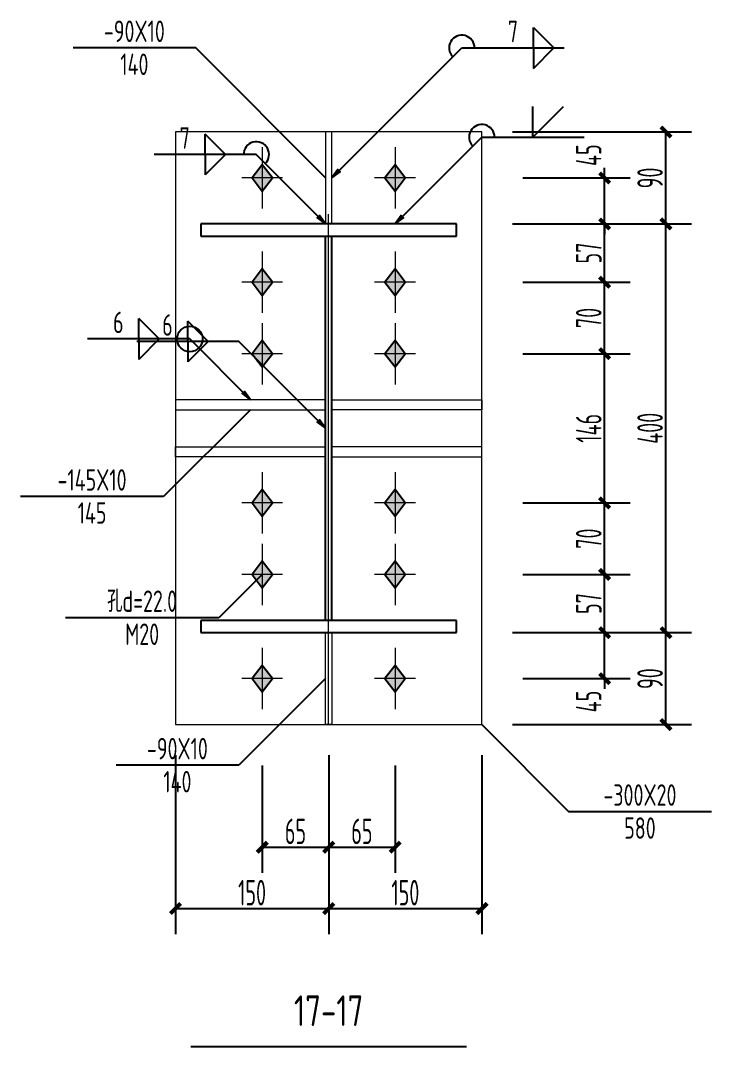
# Model space of a CAD drawing. Extents: x 447413 to 2975780, y -1432727 to 1301644.
# Drawn here: x 2338911 to 2345673, y -1262805 to -1252764 of the extents above; entities that cross this region are included whole.
import ezdxf
from ezdxf.enums import TextEntityAlignment as Align

# ---------------------------------------------------------------- set-up
doc = ezdxf.new("R2010")
doc.units = 0
doc.header["$LTSCALE"] = 1000
doc.header["$MEASUREMENT"] = 0
doc.linetypes.add('线型6', pattern=[8.75, 5, -1.25, 1.25, -1.25])
for name, color, linetype in [('10', 7, 'Continuous'), ('尺寸标注', 253, 'Continuous'), ('焊缝标注', 253, 'Continuous'), ('螺栓孔标注', 253, 'Continuous'), ('钢板标注', 253, 'Continuous')]:
    doc.layers.add(name, color=color, linetype=linetype)
doc.layers.add('20', color=2, linetype='Continuous', lineweight=18)
doc.styles.add('PkpmHz', font='Pkpmeng', dxfattribs={"width": 0.6, "bigfont": 'hztxt'})
doc.dimstyles.new('Pkpm_1.00', dxfattribs={"dimtxt": 250, "dimasz": 100, "dimexe": 250, "dimexo": 0.0625, "dimgap": 30, "dimtad": 1, "dimdec": 0, "dimrnd": 5, "dimzin": 0, "dimdsep": 46, "dimtxsty": 'PkpmHz', "dimblk1": 'ARCHTICK', "dimblk2": 'ARCHTICK', "dimsah": 1, "dimcen": 0.09, "dimadec": 0, "dimazin": 0, "dimtfac": 1, "dimtdec": 0, "dimtmove": 2, "dimatfit": 1, "dimfxl": 0, "dimtolj": 1, "dimtzin": 0, "dimarcsym": 0})

# ---------------------------------------------------------------- blocks, each defined once
blk = doc.blocks.new('_ArchTick')
at = {"color": 0, "linetype": 'ByBlock', "const_width": 0.4}
blk.add_lwpolyline([(-0.5, -0.5), (0.5, 0.5)], dxfattribs=at)
blk = doc.blocks.new('*D799')
at = {"layer": 'Defpoints', "color": 0, "linetype": 'Continuous', "transparency": 16777216}
for p in [(2343427, -1254305), (2344627, -1254305), (2343427, -1254755)]:
    blk.add_point(p, dxfattribs=at)
at = {"layer": '尺寸标注', "color": 0, "linetype": 'Continuous', "lineweight": -2, "transparency": 16777216}
for p, q in [((2344627, -1254305), (2344627, -1254205)), ((2343827, -1254305), (2344877, -1254305)), ((2344627, -1254755), (2344627, -1254305)), ((2343827, -1254755), (2344877, -1254755)), ((2344627, -1254755), (2344627, -1254855))]:
    blk.add_line(p, q, dxfattribs=at)
at = {"layer": '尺寸标注', "color": 0, "linetype": 'Continuous', "lineweight": -2, "transparency": 16777216, "xscale": 100, "yscale": 100, "zscale": 100}
for p, rotation in [((2344627, -1254305), 270), ((2344627, -1254755), 90)]:
    blk.add_blockref('_ArchTick', p, dxfattribs=dict(at, rotation=rotation))
at = {"layer": '尺寸标注', "color": 0, "linetype": 'Continuous', "transparency": 16777216, "insert": (2344471, -1254082), "char_height": 250, "attachment_point": 5, "rotation": 90, "style": 'PkpmHz'}
blk.add_mtext('\\A1;45', dxfattribs=at)
blk = doc.blocks.new('*D800')
at = {"layer": 'Defpoints', "color": 0, "linetype": 'Continuous', "transparency": 16777216}
for p in [(2343427, -1254755), (2344627, -1254755), (2343427, -1255325)]:
    blk.add_point(p, dxfattribs=at)
at = {"layer": '尺寸标注', "color": 0, "linetype": 'Continuous', "lineweight": -2, "transparency": 16777216}
for p, q in [((2343827, -1254755), (2344877, -1254755)), ((2344627, -1255325), (2344627, -1254755)), ((2343827, -1255325), (2344877, -1255325))]:
    blk.add_line(p, q, dxfattribs=at)
at = {"layer": '尺寸标注', "color": 0, "linetype": 'Continuous', "lineweight": -2, "transparency": 16777216, "xscale": 100, "yscale": 100, "zscale": 100}
for p, rotation in [((2344627, -1254755), 90), ((2344627, -1255325), 270)]:
    blk.add_blockref('_ArchTick', p, dxfattribs=dict(at, rotation=rotation))
at = {"layer": '尺寸标注', "color": 0, "linetype": 'Continuous', "transparency": 16777216, "insert": (2344472, -1255040), "char_height": 250, "attachment_point": 5, "rotation": 90, "style": 'PkpmHz'}
blk.add_mtext('\\A1;57', dxfattribs=at)
blk = doc.blocks.new('*D801')
at = {"layer": 'Defpoints', "color": 0, "linetype": 'Continuous', "transparency": 16777216}
for p in [(2343427, -1255325), (2344627, -1255325), (2343427, -1256025)]:
    blk.add_point(p, dxfattribs=at)
at = {"layer": '尺寸标注', "color": 0, "linetype": 'Continuous', "lineweight": -2, "transparency": 16777216}
for p, q in [((2343827, -1255325), (2344877, -1255325)), ((2344627, -1256025), (2344627, -1255325)), ((2343827, -1256025), (2344877, -1256025))]:
    blk.add_line(p, q, dxfattribs=at)
at = {"layer": '尺寸标注', "color": 0, "linetype": 'Continuous', "lineweight": -2, "transparency": 16777216, "xscale": 100, "yscale": 100, "zscale": 100}
for p, rotation in [((2344627, -1255325), 90), ((2344627, -1256025), 270)]:
    blk.add_blockref('_ArchTick', p, dxfattribs=dict(at, rotation=rotation))
at = {"layer": '尺寸标注', "color": 0, "linetype": 'Continuous', "transparency": 16777216, "insert": (2344472, -1255675), "char_height": 250, "attachment_point": 5, "rotation": 90, "style": 'PkpmHz'}
blk.add_mtext('\\A1;70', dxfattribs=at)
blk = doc.blocks.new('*D802')
at = {"layer": 'Defpoints', "color": 0, "linetype": 'Continuous', "transparency": 16777216}
for p in [(2343427, -1258755), (2344627, -1258755), (2343427, -1259205)]:
    blk.add_point(p, dxfattribs=at)
at = {"layer": '尺寸标注', "color": 0, "linetype": 'Continuous', "lineweight": -2, "transparency": 16777216}
for p, q in [((2344627, -1258755), (2344627, -1258655)), ((2343827, -1258755), (2344877, -1258755)), ((2344627, -1259205), (2344627, -1258755)), ((2343827, -1259205), (2344877, -1259205)), ((2344627, -1259205), (2344627, -1259305))]:
    blk.add_line(p, q, dxfattribs=at)
at = {"layer": '尺寸标注', "color": 0, "linetype": 'Continuous', "lineweight": -2, "transparency": 16777216, "xscale": 100, "yscale": 100, "zscale": 100}
for p, rotation in [((2344627, -1258755), 270), ((2344627, -1259205), 90)]:
    blk.add_blockref('_ArchTick', p, dxfattribs=dict(at, rotation=rotation))
at = {"layer": '尺寸标注', "color": 0, "linetype": 'Continuous', "transparency": 16777216, "insert": (2344471, -1259429), "char_height": 250, "attachment_point": 5, "rotation": 90, "style": 'PkpmHz'}
blk.add_mtext('\\A1;45', dxfattribs=at)
blk = doc.blocks.new('*D803')
at = {"layer": 'Defpoints', "color": 0, "linetype": 'Continuous', "transparency": 16777216}
for p in [(2343427, -1258185), (2344627, -1258185), (2343427, -1258755)]:
    blk.add_point(p, dxfattribs=at)
at = {"layer": '尺寸标注', "color": 0, "linetype": 'Continuous', "lineweight": -2, "transparency": 16777216}
for p, q in [((2343827, -1258185), (2344877, -1258185)), ((2344627, -1258755), (2344627, -1258185)), ((2343827, -1258755), (2344877, -1258755))]:
    blk.add_line(p, q, dxfattribs=at)
at = {"layer": '尺寸标注', "color": 0, "linetype": 'Continuous', "lineweight": -2, "transparency": 16777216, "xscale": 100, "yscale": 100, "zscale": 100}
for p, rotation in [((2344627, -1258185), 90), ((2344627, -1258755), 270)]:
    blk.add_blockref('_ArchTick', p, dxfattribs=dict(at, rotation=rotation))
at = {"layer": '尺寸标注', "color": 0, "linetype": 'Continuous', "transparency": 16777216, "insert": (2344472, -1258470), "char_height": 250, "attachment_point": 5, "rotation": 90, "style": 'PkpmHz'}
blk.add_mtext('\\A1;57', dxfattribs=at)
blk = doc.blocks.new('*D804')
at = {"layer": 'Defpoints', "color": 0, "linetype": 'Continuous', "transparency": 16777216}
for p in [(2343427, -1257485), (2344627, -1257485), (2343427, -1258185)]:
    blk.add_point(p, dxfattribs=at)
at = {"layer": '尺寸标注', "color": 0, "linetype": 'Continuous', "lineweight": -2, "transparency": 16777216}
for p, q in [((2343827, -1257485), (2344877, -1257485)), ((2344627, -1258185), (2344627, -1257485)), ((2343827, -1258185), (2344877, -1258185))]:
    blk.add_line(p, q, dxfattribs=at)
at = {"layer": '尺寸标注', "color": 0, "linetype": 'Continuous', "lineweight": -2, "transparency": 16777216, "xscale": 100, "yscale": 100, "zscale": 100}
for p, rotation in [((2344627, -1257485), 90), ((2344627, -1258185), 270)]:
    blk.add_blockref('_ArchTick', p, dxfattribs=dict(at, rotation=rotation))
at = {"layer": '尺寸标注', "color": 0, "linetype": 'Continuous', "transparency": 16777216, "insert": (2344472, -1257835), "char_height": 250, "attachment_point": 5, "rotation": 90, "style": 'PkpmHz'}
blk.add_mtext('\\A1;70', dxfattribs=at)
blk = doc.blocks.new('*D805')
at = {"layer": 'Defpoints', "color": 0, "linetype": 'Continuous', "transparency": 16777216}
for p in [(2343427, -1256025), (2344627, -1256025), (2343427, -1257485)]:
    blk.add_point(p, dxfattribs=at)
at = {"layer": '尺寸标注', "color": 0, "linetype": 'Continuous', "lineweight": -2, "transparency": 16777216}
for p, q in [((2343827, -1256025), (2344877, -1256025)), ((2344627, -1257485), (2344627, -1256025)), ((2343827, -1257485), (2344877, -1257485))]:
    blk.add_line(p, q, dxfattribs=at)
at = {"layer": '尺寸标注', "color": 0, "linetype": 'Continuous', "lineweight": -2, "transparency": 16777216, "xscale": 100, "yscale": 100, "zscale": 100}
for p, rotation in [((2344627, -1256025), 90), ((2344627, -1257485), 270)]:
    blk.add_blockref('_ArchTick', p, dxfattribs=dict(at, rotation=rotation))
at = {"layer": '尺寸标注', "color": 0, "linetype": 'Continuous', "transparency": 16777216, "insert": (2344472, -1256755), "char_height": 250, "attachment_point": 5, "rotation": 90, "style": 'PkpmHz'}
blk.add_mtext('\\A1;146', dxfattribs=at)
blk = doc.blocks.new('*D806')
at = {"layer": 'Defpoints', "color": 0, "linetype": 'Continuous', "transparency": 16777216}
for p in [(2341277, -1259655), (2341927, -1259655), (2341927, -1260855)]:
    blk.add_point(p, dxfattribs=at)
at = {"layer": '尺寸标注', "color": 0, "linetype": 'Continuous', "lineweight": -2, "transparency": 16777216}
for p, q in [((2341277, -1260055), (2341277, -1261105)), ((2341927, -1260055), (2341927, -1261105)), ((2341277, -1260855), (2341927, -1260855))]:
    blk.add_line(p, q, dxfattribs=at)
at = {"layer": '尺寸标注', "color": 0, "linetype": 'Continuous', "lineweight": -2, "transparency": 16777216, "xscale": 100, "yscale": 100, "zscale": 100, "rotation": 180}
blk.add_blockref('_ArchTick', (2341277, -1260855), dxfattribs=at)
at = {"layer": '尺寸标注', "color": 0, "linetype": 'Continuous', "lineweight": -2, "transparency": 16777216, "xscale": 100, "yscale": 100, "zscale": 100}
blk.add_blockref('_ArchTick', (2341927, -1260855), dxfattribs=at)
at = {"layer": '尺寸标注', "color": 0, "linetype": 'Continuous', "transparency": 16777216, "insert": (2341602, -1260700), "char_height": 250, "attachment_point": 5, "style": 'PkpmHz'}
blk.add_mtext('\\A1;65', dxfattribs=at)
blk = doc.blocks.new('*D807')
at = {"layer": 'Defpoints', "color": 0, "linetype": 'Continuous', "transparency": 16777216}
for p in [(2341927, -1259655), (2342577, -1259655), (2342577, -1260855)]:
    blk.add_point(p, dxfattribs=at)
at = {"layer": '尺寸标注', "color": 0, "linetype": 'Continuous', "lineweight": -2, "transparency": 16777216}
for p, q in [((2341927, -1260055), (2341927, -1261105)), ((2342577, -1260055), (2342577, -1261105)), ((2341927, -1260855), (2342577, -1260855))]:
    blk.add_line(p, q, dxfattribs=at)
at = {"layer": '尺寸标注', "color": 0, "linetype": 'Continuous', "lineweight": -2, "transparency": 16777216, "xscale": 100, "yscale": 100, "zscale": 100, "rotation": 180}
blk.add_blockref('_ArchTick', (2341927, -1260855), dxfattribs=at)
at = {"layer": '尺寸标注', "color": 0, "linetype": 'Continuous', "lineweight": -2, "transparency": 16777216, "xscale": 100, "yscale": 100, "zscale": 100}
blk.add_blockref('_ArchTick', (2342577, -1260855), dxfattribs=at)
at = {"layer": '尺寸标注', "color": 0, "linetype": 'Continuous', "transparency": 16777216, "insert": (2342252, -1260700), "char_height": 250, "attachment_point": 5, "style": 'PkpmHz'}
blk.add_mtext('\\A1;65', dxfattribs=at)
blk = doc.blocks.new('*D808')
at = {"layer": 'Defpoints', "color": 0, "linetype": 'Continuous', "transparency": 16777216}
for p in [(2340427, -1259655), (2341927, -1259655), (2341927, -1261455)]:
    blk.add_point(p, dxfattribs=at)
at = {"layer": '尺寸标注', "color": 0, "linetype": 'Continuous', "lineweight": -2, "transparency": 16777216}
for p, q in [((2340427, -1259955), (2340427, -1261705)), ((2341927, -1259955), (2341927, -1261705)), ((2340427, -1261455), (2341927, -1261455))]:
    blk.add_line(p, q, dxfattribs=at)
at = {"layer": '尺寸标注', "color": 0, "linetype": 'Continuous', "lineweight": -2, "transparency": 16777216, "xscale": 100, "yscale": 100, "zscale": 100, "rotation": 180}
blk.add_blockref('_ArchTick', (2340427, -1261455), dxfattribs=at)
at = {"layer": '尺寸标注', "color": 0, "linetype": 'Continuous', "lineweight": -2, "transparency": 16777216, "xscale": 100, "yscale": 100, "zscale": 100}
blk.add_blockref('_ArchTick', (2341927, -1261455), dxfattribs=at)
at = {"layer": '尺寸标注', "color": 0, "linetype": 'Continuous', "transparency": 16777216, "insert": (2341177, -1261300), "char_height": 250, "attachment_point": 5, "style": 'PkpmHz'}
blk.add_mtext('\\A1;150', dxfattribs=at)
blk = doc.blocks.new('*D809')
at = {"layer": 'Defpoints', "color": 0, "linetype": 'Continuous', "transparency": 16777216}
for p in [(2341927, -1259655), (2343427, -1259655), (2343427, -1261455)]:
    blk.add_point(p, dxfattribs=at)
at = {"layer": '尺寸标注', "color": 0, "linetype": 'Continuous', "lineweight": -2, "transparency": 16777216}
for p, q in [((2341927, -1259955), (2341927, -1261705)), ((2343427, -1259955), (2343427, -1261705)), ((2341927, -1261455), (2343427, -1261455))]:
    blk.add_line(p, q, dxfattribs=at)
at = {"layer": '尺寸标注', "color": 0, "linetype": 'Continuous', "lineweight": -2, "transparency": 16777216, "xscale": 100, "yscale": 100, "zscale": 100, "rotation": 180}
blk.add_blockref('_ArchTick', (2341927, -1261455), dxfattribs=at)
at = {"layer": '尺寸标注', "color": 0, "linetype": 'Continuous', "lineweight": -2, "transparency": 16777216, "xscale": 100, "yscale": 100, "zscale": 100}
blk.add_blockref('_ArchTick', (2343427, -1261455), dxfattribs=at)
at = {"layer": '尺寸标注', "color": 0, "linetype": 'Continuous', "transparency": 16777216, "insert": (2342677, -1261300), "char_height": 250, "attachment_point": 5, "style": 'PkpmHz'}
blk.add_mtext('\\A1;150', dxfattribs=at)
blk = doc.blocks.new('*D810')
at = {"layer": 'Defpoints', "color": 0, "linetype": 'Continuous', "transparency": 16777216}
for p in [(2343427, -1258755), (2345227, -1258755), (2343427, -1259655)]:
    blk.add_point(p, dxfattribs=at)
at = {"layer": '尺寸标注', "color": 0, "linetype": 'Continuous', "lineweight": -2, "transparency": 16777216}
for p, q in [((2343727, -1258755), (2345477, -1258755)), ((2345227, -1259655), (2345227, -1258755)), ((2343727, -1259655), (2345477, -1259655))]:
    blk.add_line(p, q, dxfattribs=at)
at = {"layer": '尺寸标注', "color": 0, "linetype": 'Continuous', "lineweight": -2, "transparency": 16777216, "xscale": 100, "yscale": 100, "zscale": 100}
for p, rotation in [((2345227, -1258755), 90), ((2345227, -1259655), 270)]:
    blk.add_blockref('_ArchTick', p, dxfattribs=dict(at, rotation=rotation))
at = {"layer": '尺寸标注', "color": 0, "linetype": 'Continuous', "transparency": 16777216, "insert": (2345072, -1259205), "char_height": 250, "attachment_point": 5, "rotation": 90, "style": 'PkpmHz'}
blk.add_mtext('\\A1;90', dxfattribs=at)
blk = doc.blocks.new('*D811')
at = {"layer": 'Defpoints', "color": 0, "linetype": 'Continuous', "transparency": 16777216}
for p in [(2343427, -1254755), (2345227, -1254755), (2343427, -1258755)]:
    blk.add_point(p, dxfattribs=at)
at = {"layer": '尺寸标注', "color": 0, "linetype": 'Continuous', "lineweight": -2, "transparency": 16777216}
for p, q in [((2343727, -1254755), (2345477, -1254755)), ((2345227, -1258755), (2345227, -1254755)), ((2343727, -1258755), (2345477, -1258755))]:
    blk.add_line(p, q, dxfattribs=at)
at = {"layer": '尺寸标注', "color": 0, "linetype": 'Continuous', "lineweight": -2, "transparency": 16777216, "xscale": 100, "yscale": 100, "zscale": 100}
for p, rotation in [((2345227, -1254755), 90), ((2345227, -1258755), 270)]:
    blk.add_blockref('_ArchTick', p, dxfattribs=dict(at, rotation=rotation))
at = {"layer": '尺寸标注', "color": 0, "linetype": 'Continuous', "transparency": 16777216, "insert": (2345072, -1256755), "char_height": 250, "attachment_point": 5, "rotation": 90, "style": 'PkpmHz'}
blk.add_mtext('\\A1;400', dxfattribs=at)
blk = doc.blocks.new('*D812')
at = {"layer": 'Defpoints', "color": 0, "linetype": 'Continuous', "transparency": 16777216}
for p in [(2343427, -1253855), (2345227, -1253855), (2343427, -1254755)]:
    blk.add_point(p, dxfattribs=at)
at = {"layer": '尺寸标注', "color": 0, "linetype": 'Continuous', "lineweight": -2, "transparency": 16777216}
for p, q in [((2343727, -1253855), (2345477, -1253855)), ((2345227, -1254755), (2345227, -1253855)), ((2343727, -1254755), (2345477, -1254755))]:
    blk.add_line(p, q, dxfattribs=at)
at = {"layer": '尺寸标注', "color": 0, "linetype": 'Continuous', "lineweight": -2, "transparency": 16777216, "xscale": 100, "yscale": 100, "zscale": 100}
for p, rotation in [((2345227, -1253855), 90), ((2345227, -1254755), 270)]:
    blk.add_blockref('_ArchTick', p, dxfattribs=dict(at, rotation=rotation))
at = {"layer": '尺寸标注', "color": 0, "linetype": 'Continuous', "transparency": 16777216, "insert": (2345072, -1254305), "char_height": 250, "attachment_point": 5, "rotation": 90, "style": 'PkpmHz'}
blk.add_mtext('\\A1;90', dxfattribs=at)

msp = doc.modelspace()

# ---------------------------------------------------------------- hatches: boundary and pattern name
at = {"layer": '10'}
for points in [[(2341276.5, -1254175.1), (2341176.5, -1254305.1), (2341276.5, -1254435.1), (2341376.5, -1254305.1)], [(2342576.5, -1254175.1), (2342476.5, -1254305.1), (2342576.5, -1254435.1), (2342676.5, -1254305.1)], [(2341276.5, -1255195.1), (2341176.5, -1255325.1), (2341276.5, -1255455.1), (2341376.5, -1255325.1)], [(2342576.5, -1255195.1), (2342476.5, -1255325.1), (2342576.5, -1255455.1), (2342676.5, -1255325.1)], [(2341276.5, -1255895.1), (2341176.5, -1256025.1), (2341276.5, -1256155.1), (2341376.5, -1256025.1)], [(2342576.5, -1255895.1), (2342476.5, -1256025.1), (2342576.5, -1256155.1), (2342676.5, -1256025.1)], [(2341276.5, -1257355.1), (2341176.5, -1257485.1), (2341276.5, -1257615.1), (2341376.5, -1257485.1)], [(2342576.5, -1257355.1), (2342476.5, -1257485.1), (2342576.5, -1257615.1), (2342676.5, -1257485.1)], [(2341276.5, -1258055.1), (2341176.5, -1258185.1), (2341276.5, -1258315.1), (2341376.5, -1258185.1)], [(2342576.5, -1258055.1), (2342476.5, -1258185.1), (2342576.5, -1258315.1), (2342676.5, -1258185.1)], [(2341276.5, -1259075.1), (2341176.5, -1259205.1), (2341276.5, -1259335.1), (2341376.5, -1259205.1)], [(2342576.5, -1259075.1), (2342476.5, -1259205.1), (2342576.5, -1259335.1), (2342676.5, -1259205.1)]]:
    msp.add_hatch(color=1, dxfattribs=at).paths.add_polyline_path(points)
at = {"layer": '焊缝标注'}
for points in [[(2341956.5, -1254305.1), (2342037.9, -1254245.1), (2342016.7, -1254223.8)], [(2341896.5, -1254755.1), (2341836.5, -1254673.7), (2341815.3, -1254694.9)], [(2342576.5, -1254755.1), (2342657.9, -1254695.1), (2342636.7, -1254673.8)], [(2341161.5, -1256475.1), (2341101.5, -1256393.7), (2341080.3, -1256414.9)], [(2341896.5, -1256755.1), (2341836.5, -1256673.7), (2341815.3, -1256694.9)]]:
    msp.add_hatch(color=256, dxfattribs=at).paths.add_polyline_path(points)

# ---------------------------------------------------------------- linework, layer by layer
at = {"layer": '10', "linetype": '线型6', "lineweight": 18}
msp.add_line((2341926.5, -1259660.1), (2341926.5, -1253850.1), dxfattribs=at)
at = {"layer": '10', "color": 9, "lineweight": 18}
for p, q in [((2341276.5, -1254005.1), (2341276.5, -1254605.1)), ((2342576.5, -1254005.1), (2342576.5, -1254605.1)), ((2341476.5, -1254305.1), (2341076.5, -1254305.1)), ((2342776.5, -1254305.1), (2342376.5, -1254305.1)), ((2341276.5, -1255025.1), (2341276.5, -1255625.1)), ((2342576.5, -1255025.1), (2342576.5, -1255625.1)), ((2341476.5, -1255325.1), (2341076.5, -1255325.1)), ((2342776.5, -1255325.1), (2342376.5, -1255325.1)), ((2341276.5, -1255725.1), (2341276.5, -1256325.1)), ((2342576.5, -1255725.1), (2342576.5, -1256325.1)), ((2341476.5, -1256025.1), (2341076.5, -1256025.1)), ((2342776.5, -1256025.1), (2342376.5, -1256025.1)), ((2341276.5, -1257185.1), (2341276.5, -1257785.1)), ((2342576.5, -1257185.1), (2342576.5, -1257785.1)), ((2341476.5, -1257485.1), (2341076.5, -1257485.1)), ((2342776.5, -1257485.1), (2342376.5, -1257485.1)), ((2341276.5, -1257885.1), (2341276.5, -1258485.1)), ((2342576.5, -1257885.1), (2342576.5, -1258485.1)), ((2341476.5, -1258185.1), (2341076.5, -1258185.1)), ((2342776.5, -1258185.1), (2342376.5, -1258185.1)), ((2341276.5, -1258905.1), (2341276.5, -1259505.1)), ((2342576.5, -1258905.1), (2342576.5, -1259505.1)), ((2341476.5, -1259205.1), (2341076.5, -1259205.1)), ((2342776.5, -1259205.1), (2342376.5, -1259205.1))]:
    msp.add_line(p, q, dxfattribs=at)
at = {"layer": '10', "color": 3}
for p, q in [((2343176.5, -1254755.1), (2340676.5, -1254755.1)), ((2340676.5, -1254755.1), (2340676.5, -1254875.1)), ((2343176.5, -1254875.1), (2343176.5, -1254755.1)), ((2340676.5, -1254875.1), (2343176.5, -1254875.1)), ((2341896.5, -1258635.1), (2341896.5, -1254875.1)), ((2341956.5, -1258635.1), (2341956.5, -1254875.1)), ((2343176.5, -1258635.1), (2340676.5, -1258635.1)), ((2340676.5, -1258635.1), (2340676.5, -1258755.1)), ((2343176.5, -1258755.1), (2343176.5, -1258635.1)), ((2340676.5, -1258755.1), (2343176.5, -1258755.1))]:
    msp.add_line(p, q, dxfattribs=at)
at = {"layer": '10'}
msp.add_line((2340576.5, -1262805.1), (2343276.5, -1262805.1), dxfattribs=at)
at = {"layer": '10', "color": 1, "linetype": 'Continuous'}
for points in [[(2341276.5, -1254175.1), (2341176.5, -1254305.1), (2341276.5, -1254435.1), (2341376.5, -1254305.1)], [(2342576.5, -1254175.1), (2342476.5, -1254305.1), (2342576.5, -1254435.1), (2342676.5, -1254305.1)], [(2341276.5, -1255195.1), (2341176.5, -1255325.1), (2341276.5, -1255455.1), (2341376.5, -1255325.1)], [(2342576.5, -1255195.1), (2342476.5, -1255325.1), (2342576.5, -1255455.1), (2342676.5, -1255325.1)], [(2341276.5, -1255895.1), (2341176.5, -1256025.1), (2341276.5, -1256155.1), (2341376.5, -1256025.1)], [(2342576.5, -1255895.1), (2342476.5, -1256025.1), (2342576.5, -1256155.1), (2342676.5, -1256025.1)], [(2341276.5, -1257355.1), (2341176.5, -1257485.1), (2341276.5, -1257615.1), (2341376.5, -1257485.1)], [(2342576.5, -1257355.1), (2342476.5, -1257485.1), (2342576.5, -1257615.1), (2342676.5, -1257485.1)], [(2341276.5, -1258055.1), (2341176.5, -1258185.1), (2341276.5, -1258315.1), (2341376.5, -1258185.1)], [(2342576.5, -1258055.1), (2342476.5, -1258185.1), (2342576.5, -1258315.1), (2342676.5, -1258185.1)], [(2341276.5, -1259075.1), (2341176.5, -1259205.1), (2341276.5, -1259335.1), (2341376.5, -1259205.1)], [(2342576.5, -1259075.1), (2342476.5, -1259205.1), (2342576.5, -1259335.1), (2342676.5, -1259205.1)]]:
    msp.add_lwpolyline(points, close=True, dxfattribs=at)
at = {"layer": '20'}
for p, q in [((2343426.5, -1253855.1), (2340426.5, -1253855.1)), ((2340426.5, -1253855.1), (2340426.5, -1259655.1)), ((2341956.5, -1253855.1), (2341896.5, -1253855.1)), ((2341896.5, -1253855.1), (2341896.5, -1254755.1)), ((2341956.5, -1254755.1), (2341956.5, -1253855.1)), ((2343426.5, -1259655.1), (2343426.5, -1253855.1)), ((2341896.5, -1254755.1), (2341956.5, -1254755.1)), ((2341896.5, -1256475.1), (2340426.5, -1256475.1)), ((2340426.5, -1256475.1), (2340426.5, -1256575.1)), ((2341896.5, -1256575.1), (2341896.5, -1256475.1)), ((2341956.5, -1256475.1), (2343426.5, -1256475.1)), ((2341956.5, -1256575.1), (2341956.5, -1256475.1)), ((2343426.5, -1256475.1), (2343426.5, -1256575.1)), ((2340426.5, -1256575.1), (2341896.5, -1256575.1)), ((2343426.5, -1256575.1), (2341956.5, -1256575.1)), ((2340426.5, -1257035.1), (2340426.5, -1256935.1)), ((2340426.5, -1256935.1), (2341896.5, -1256935.1)), ((2341896.5, -1256935.1), (2341896.5, -1257035.1)), ((2343426.5, -1256935.1), (2341956.5, -1256935.1)), ((2341956.5, -1256935.1), (2341956.5, -1257035.1)), ((2343426.5, -1257035.1), (2343426.5, -1256935.1)), ((2341896.5, -1257035.1), (2340426.5, -1257035.1)), ((2341956.5, -1257035.1), (2343426.5, -1257035.1)), ((2341896.5, -1258755.1), (2341956.5, -1258755.1)), ((2341896.5, -1259655.1), (2341896.5, -1258755.1)), ((2341956.5, -1258755.1), (2341956.5, -1259655.1)), ((2340426.5, -1259655.1), (2343426.5, -1259655.1)), ((2341956.5, -1259655.1), (2341896.5, -1259655.1))]:
    msp.add_line(p, q, dxfattribs=at)
at = {"layer": '焊缝标注'}
for p, q in [((2343929.8, -1252832.8), (2344129.8, -1253032.8)), ((2343929.8, -1253032.8), (2343929.8, -1252832.8)), ((2341956.5, -1254305.1), (2343229.8, -1253032.8)), ((2343229.8, -1253032.8), (2344229.8, -1253032.8)), ((2343929.8, -1253232.8), (2344129.8, -1253032.8)), ((2343929.8, -1253032.8), (2343929.8, -1253232.8)), ((2343925.4, -1253906.9), (2343925.4, -1253606.9)), ((2343925.4, -1253906.9), (2344225.4, -1253606.9)), ((2340918.5, -1254075.5), (2340718.5, -1253875.5)), ((2340718.5, -1254075.5), (2340718.5, -1253875.5)), ((2342576.5, -1254755.1), (2343425.4, -1253906.9)), ((2343425.4, -1253906.9), (2344425.4, -1253906.9)), ((2341218.5, -1254075.5), (2340218.5, -1254075.5)), ((2340918.5, -1254075.5), (2340718.5, -1254275.5)), ((2340718.5, -1254075.5), (2340718.5, -1254275.5)), ((2341896.5, -1254755.1), (2341218.5, -1254075.5)), ((2340268.3, -1255880.5), (2340068.3, -1255680.5)), ((2340068.3, -1255880.5), (2340068.3, -1255680.5)), ((2340749, -1255905.6), (2340549, -1255705.6)), ((2340549, -1255905.6), (2340549, -1255705.6)), ((2340568.3, -1255880.5), (2339568.3, -1255880.5)), ((2341049, -1255905.6), (2340049, -1255905.6)), ((2340268.3, -1255880.5), (2340068.3, -1256080.5)), ((2340068.3, -1255880.5), (2340068.3, -1256080.5)), ((2340749, -1255905.6), (2340549, -1256105.6)), ((2340549, -1255905.6), (2340549, -1256105.6)), ((2341161.5, -1256475.1), (2340568.3, -1255880.5)), ((2341896.5, -1256755.1), (2341049, -1255905.6))]:
    msp.add_line(p, q, dxfattribs=at)
at = {"layer": '焊缝标注', "linetype": 'Continuous'}
for points in [[(2341956.5, -1254305.1), (2342037.9, -1254245.1), (2342016.7, -1254223.8)], [(2341896.5, -1254755.1), (2341836.5, -1254673.7), (2341815.3, -1254694.9)], [(2342576.5, -1254755.1), (2342657.9, -1254695.1), (2342636.7, -1254673.8)], [(2341161.5, -1256475.1), (2341101.5, -1256393.7), (2341080.3, -1256414.9)], [(2341896.5, -1256755.1), (2341836.5, -1256673.7), (2341815.3, -1256694.9)]]:
    msp.add_lwpolyline(points, close=True, dxfattribs=at)
at = {"layer": '焊缝标注'}
msp.add_circle((2340568.3, -1255880.5), 125, dxfattribs=at)
for centre, start, end in [((2343229.8, -1253032.8), 0, 224.97719), ((2343425.4, -1253906.9), 0, 224.97719), ((2341218.5, -1254075.5), 314.93158, 180)]:
    msp.add_arc(centre, 125, start, end, dxfattribs=at)
at = {"layer": '螺栓孔标注'}
for p, q in [((2341276.5, -1258185.1), (2340851.4, -1258608.6)), ((2340851.4, -1258608.6), (2339351.4, -1258608.6))]:
    msp.add_line(p, q, dxfattribs=at)
at = {"layer": '螺栓孔标注', "const_width": 0.1}
msp.add_lwpolyline([(2341276.6, -1258185.1, 1), (2341276.5, -1258185.1, 1)], format="xyb", close=True, dxfattribs=at)
at = {"layer": '钢板标注'}
for p, q in [((2340625.3, -1253030.8), (2339425.3, -1253030.8)), ((2341896.5, -1254305.1), (2340625.3, -1253030.8)), ((2341161.5, -1256575.1), (2340311.3, -1257422)), ((2340311.3, -1257422), (2338911.3, -1257422)), ((2341896.5, -1259205.1), (2341046.3, -1260052)), ((2343426.5, -1259655.1), (2344272.7, -1260506)), ((2341046.3, -1260052), (2339846.3, -1260052)), ((2344272.7, -1260506), (2345672.7, -1260506))]:
    msp.add_line(p, q, dxfattribs=at)
at = {"layer": '钢板标注', "const_width": 0.1}
for points in [[(2341896.6, -1254305.1, 1), (2341896.5, -1254305.1, 1)], [(2341161.6, -1256575.1, 1), (2341161.5, -1256575.1, 1)], [(2341896.6, -1259205.1, 1), (2341896.5, -1259205.1, 1)], [(2343426.6, -1259655.1, 1), (2343426.5, -1259655.1, 1)]]:
    msp.add_lwpolyline(points, format="xyb", close=True, dxfattribs=at)

# ---------------------------------------------------------------- texts
at = {"layer": '10', "style": 'PkpmHz', "width": 0.77}
msp.add_text('17-17', height=300, dxfattribs=at).set_placement((2341926.5, -1262455.1), align=Align.MIDDLE_CENTER)
at = {"layer": '焊缝标注', "style": 'PkpmHz', "width": 0.71}
for s, p in [('7', (2343729.8, -1252976.2)), ('7', (2340518.5, -1254018.9)), ('6', (2339868.3, -1255823.8)), ('6', (2340349, -1255849))]:
    msp.add_text(s, height=210, dxfattribs=at).set_placement(p, align=Align.CENTER)
at = {"layer": '螺栓孔标注', "style": 'PkpmHz', "width": 0.71}
msp.add_text('孔d=22.0', height=210, dxfattribs=at).set_placement((2340101.4, -1258551.9), align=Align.CENTER)
msp.add_text('M20', height=210, dxfattribs=at).set_placement((2340101.4, -1258665.2), align=Align.TOP_CENTER)
at = {"layer": '钢板标注', "style": 'PkpmHz', "width": 0.71}
for s, p in [('-90X10', (2340025.3, -1252974.2)), ('-145X10', (2339611.3, -1257365.4)), ('-90X10', (2340446.3, -1259995.4)), ('-300X20', (2344972.7, -1260449.4))]:
    msp.add_text(s, height=210, dxfattribs=at).set_placement(p, align=Align.CENTER)
for s, p in [('140', (2340025.3, -1253087.4)), ('145', (2339611.3, -1257478.6)), ('140', (2340446.3, -1260108.6)), ('580', (2344972.7, -1260562.6))]:
    msp.add_text(s, height=210, dxfattribs=at).set_placement(p, align=Align.TOP_CENTER)

# ---------------------------------------------------------------- dimensions: what is measured, and where the dimension line sits
at = {"layer": '尺寸标注', "linetype": 'Continuous'}
for base, p1, p2, text, override, picture, middle in [((2345226.5, -1253855.1), (2343426.5, -1254755.1), (2343426.5, -1253855.1), '90', {"dimexo": 300, "dimtih": 0, "dimtoh": 0}, '*D812', (2345071.5, -1254305.1)), ((2344626.5, -1254755.1), (2343426.5, -1255325.1), (2343426.5, -1254755.1), '57', {"dimexo": 400, "dimtih": 0, "dimtoh": 0}, '*D800', (2344471.5, -1255040.1)), ((2345226.5, -1254755.1), (2343426.5, -1258755.1), (2343426.5, -1254755.1), '400', {"dimexo": 300, "dimtih": 0, "dimtoh": 0}, '*D811', (2345071.5, -1256755.1)), ((2344626.5, -1255325.1), (2343426.5, -1256025.1), (2343426.5, -1255325.1), '70', {"dimexo": 400, "dimtih": 0, "dimtoh": 0}, '*D801', (2344471.5, -1255675.1)), ((2344626.5, -1256025.1), (2343426.5, -1257485.1), (2343426.5, -1256025.1), '146', {"dimexo": 400, "dimtih": 0, "dimtoh": 0}, '*D805', (2344471.5, -1256755.1)), ((2344626.5, -1257485.1), (2343426.5, -1258185.1), (2343426.5, -1257485.1), '70', {"dimexo": 400, "dimtih": 0, "dimtoh": 0}, '*D804', (2344471.5, -1257835.1)), ((2344626.5, -1258185.1), (2343426.5, -1258755.1), (2343426.5, -1258185.1), '57', {"dimexo": 400, "dimtih": 0, "dimtoh": 0}, '*D803', (2344471.5, -1258470.1)), ((2345226.5, -1258755.1), (2343426.5, -1259655.1), (2343426.5, -1258755.1), '90', {"dimexo": 300, "dimtih": 0, "dimtoh": 0}, '*D810', (2345071.5, -1259205.1))]:
    dim = msp.add_linear_dim(base=base, p1=p1, p2=p2, angle=90, text=text, dimstyle='Pkpm_1.00', override=override, dxfattribs=at)
    dim.commit()
    dim.dimension.update_dxf_attribs({"geometry": picture, "text_midpoint": middle})
for base, p1, p2, picture, middle in [((2344626.5, -1254305.1), (2343426.5, -1254755.1), (2343426.5, -1254305.1), '*D799', (2344471.3, -1254081.5)), ((2344626.5, -1258755.1), (2343426.5, -1259205.1), (2343426.5, -1258755.1), '*D802', (2344471.3, -1259428.8))]:
    dim = msp.add_linear_dim(base=base, p1=p1, p2=p2, angle=90, text='45', dimstyle='Pkpm_1.00', override={"dimexo": 400, "dimtih": 0, "dimtoh": 0}, dxfattribs=at)
    dim.commit()
    dim.dimension.update_dxf_attribs({"geometry": picture, "text_midpoint": middle, "dimtype": 128})
for base, p1, p2, text, override, picture, middle in [((2341926.5, -1261455.1), (2340426.5, -1259655.1), (2341926.5, -1259655.1), '150', {"dimexo": 300, "dimtih": 0, "dimtoh": 0}, '*D808', (2341176.5, -1261300.1)), ((2341926.5, -1260855.1), (2341276.5, -1259655.1), (2341926.5, -1259655.1), '65', {"dimexo": 400, "dimtih": 0, "dimtoh": 0}, '*D806', (2341601.5, -1260700.1)), ((2342576.5, -1260855.1), (2341926.5, -1259655.1), (2342576.5, -1259655.1), '65', {"dimexo": 400, "dimtih": 0, "dimtoh": 0}, '*D807', (2342251.5, -1260700.1)), ((2343426.5, -1261455.1), (2341926.5, -1259655.1), (2343426.5, -1259655.1), '150', {"dimexo": 300, "dimtih": 0, "dimtoh": 0}, '*D809', (2342676.5, -1261300.1))]:
    dim = msp.add_linear_dim(base=base, p1=p1, p2=p2, text=text, dimstyle='Pkpm_1.00', override=override, dxfattribs=at)
    dim.commit()
    dim.dimension.update_dxf_attribs({"geometry": picture, "text_midpoint": middle})

doc.saveas('drawing.dxf')
